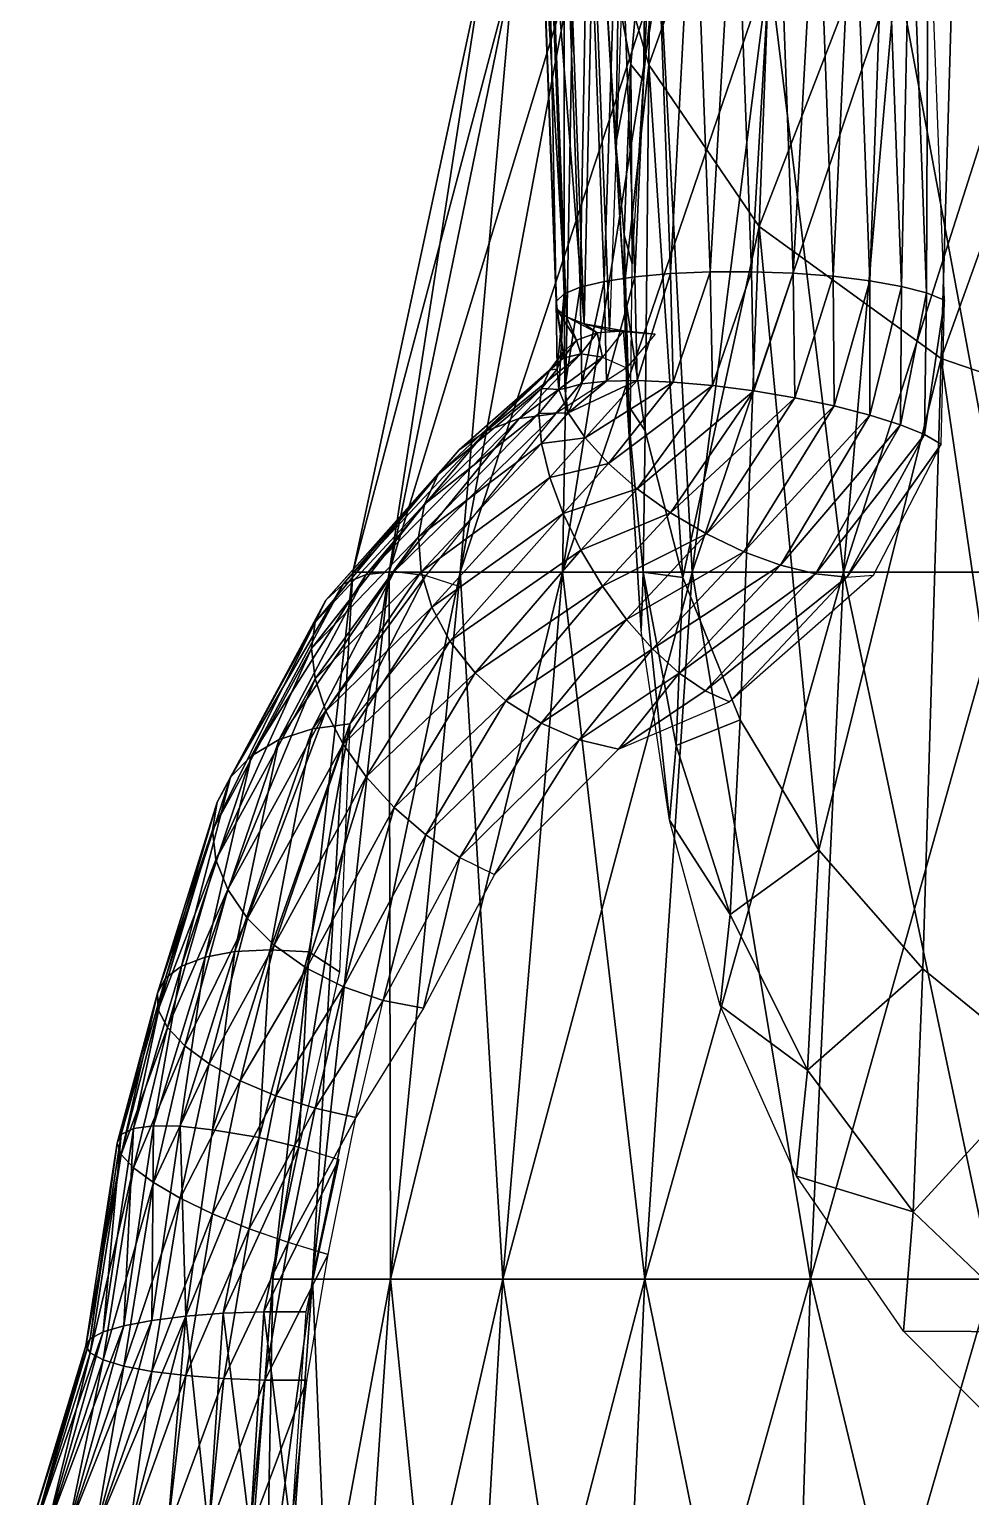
# Model space of a CAD drawing. Extents: x -6.5 to 6.5, y -27.2 to 23.5.
# Drawn here: x -5.71 to -1.05, y 7.42 to 14.69 of the extents above; entities that cross this region are included whole.
import ezdxf

# ---------------------------------------------------------------- set-up
doc = ezdxf.new("R2010")
doc.units = 0
doc.header["$MEASUREMENT"] = 0
doc.layers.add('DEFAULT', color=7, linetype='CONTINUOUS')

msp = doc.modelspace()

# ---------------------------------------------------------------- linework, layer by layer
at = {"layer": 'DEFAULT'}
for points in [[(0, 18.25), (-1.876564, -19.5, 0.609732), (-1.962327, -19.5, 0.206249)], [(0, 18.25), (-1.962327, -19.5, 0.206249), (-1.962327, -19.5, -0.206249)], [(0, 18.25), (-1.962327, -19.5, -0.206249), (-1.876564, -19.5, -0.609732)], [(0, 18.25), (-1.708786, -19.5, 0.986568), (-1.876564, -19.5, 0.609732)], [(0, 18.25), (-1.876564, -19.5, -0.609734), (-1.708786, -19.5, -0.986568)], [(0, 18.25), (-1.708786, -19.5, -0.986568), (-1.466326, -19.5, -1.320286)], [(0, 18.25), (-1.466326, -19.5, 1.320286), (-1.708786, -19.5, 0.986568)], [(0, 18.25), (-1.466326, -19.5, -1.320286), (-1.15978, -19.5, -1.5963)], [(0, 18.25), (-1.159781, -19.5, 1.5963), (-1.466326, -19.5, 1.320286)], [(0, 18.25), (-1.15978, -19.5, -1.5963), (-0.802547, -19.5, -1.802549)], [(0, 18.25), (-0.802547, -19.5, 1.802549), (-1.15978, -19.5, 1.5963)], [(-2.884829, 15.345111, -4.52179), (-2.624186, 16.455488, -5.647127), (-2.643545, 14.51281, -5.519299)], [(-1.997679, 16.32379, -6.441349), (-2.643545, 14.51281, -5.519299), (-2.624186, 16.455488, -5.647127)], [(-1.195557, 13.059226, -7.020306), (0, 16.388584, -7.291679), (0, 12.647492, -7.448978)], [(0, 16.388584, -7.291679), (-1.195557, 13.059226, -7.020306), (-1.101206, 16.287836, -6.980431)], [(-2.643545, 14.51281, -5.519299), (-1.997679, 16.32379, -6.441349), (-2.096306, 13.712232, -6.377995)], [(-1.101206, 16.287836, -6.980431), (-2.096306, 13.712232, -6.377995), (-1.997679, 16.32379, -6.441349)], [(-2.096306, 13.712232, -6.377995), (-1.101206, 16.287836, -6.980431), (-1.195557, 13.059226, -7.020306)], [(-2.61565, 15.642625, 3.38594), (-2.792866, 15.621831, 3.280963), (-2.713056, 13.463533, 3.854496)], [(-2.535841, 13.479586, 3.960302), (-2.61565, 15.642625, 3.38594), (-2.713056, 13.463533, 3.854496)], [(-2.420074, 15.654141, 3.45284), (-2.61565, 15.642625, 3.38594), (-2.535841, 13.479586, 3.960302)], [(-2.340265, 13.488082, 4.027651), (-2.420074, 15.654141, 3.45284), (-2.535841, 13.479586, 3.960302)], [(-2.214685, 15.655877, 3.478737), (-2.420074, 15.654141, 3.45284), (-2.340265, 13.488082, 4.027651)], [(-2.134876, 13.488652, 4.0536), (-2.214685, 15.655877, 3.478737), (-2.340265, 13.488082, 4.027651)], [(-2.008461, 15.647757, 3.4625), (-2.214685, 15.655877, 3.478737), (-2.134876, 13.488652, 4.0536)], [(-1.928652, 13.48127, 4.037015), (-2.008461, 15.647757, 3.4625), (-2.134876, 13.488652, 4.0536)], [(-1.810413, 15.630135, 3.404839), (-2.008461, 15.647757, 3.4625), (-1.928652, 13.48127, 4.037015)], [(-1.730604, 13.466258, 3.97862), (-1.810413, 15.630135, 3.404839), (-1.928652, 13.48127, 4.037015)], [(-1.629199, 15.603781, 3.308275), (-1.810413, 15.630135, 3.404839), (-1.730604, 13.466258, 3.97862)], [(-3.062378, 15.556413, 2.97659), (-3.142895, 15.514647, 2.790497), (-3.063085, 13.378511, 3.359706)], [(-2.982568, 13.411867, 3.547489), (-3.062378, 15.556413, 2.97659), (-3.063085, 13.378511, 3.359706)], [(-2.943976, 15.592669, 3.142496), (-3.062378, 15.556413, 2.97659), (-2.982568, 13.411867, 3.547489)], [(-2.864167, 13.440626, 3.714857), (-2.943976, 15.592669, 3.142496), (-2.982568, 13.411867, 3.547489)], [(-2.792866, 15.621831, 3.280963), (-2.943976, 15.592669, 3.142496), (-2.864167, 13.440626, 3.714857)], [(-2.713056, 13.463533, 3.854496), (-2.792866, 15.621831, 3.280963), (-2.864167, 13.440626, 3.714857)], [(-1.549389, 13.444273, 3.880968), (-1.629199, 15.603781, 3.308275), (-1.730604, 13.466258, 3.97862)], [(-1.472736, 15.569848, 3.177026), (-1.629199, 15.603781, 3.308275), (-1.549389, 13.444273, 3.880968)], [(-1.392927, 13.416276, 3.748326), (-1.472736, 15.569848, 3.177026), (-1.549389, 13.444273, 3.880968)], [(-1.347865, 15.529818, 3.01683), (-1.472736, 15.569848, 3.177026), (-1.392927, 13.416276, 3.748326)], [(-3.142895, 15.514647, 2.790497), (-3.182008, 15.469197, 2.592349), (-3.102199, 13.342017, 3.159715)], [(-3.063085, 13.378511, 3.359706), (-3.142895, 15.514647, 2.790497), (-3.102199, 13.342017, 3.159715)], [(-1.268056, 13.38349, 3.586492), (-1.347865, 15.529818, 3.01683), (-1.392927, 13.416276, 3.748326)], [(-1.260042, 15.485441, 2.834687), (-1.347865, 15.529818, 3.01683), (-1.268056, 13.38349, 3.586492)], [(-1.180232, 13.347347, 3.402539), (-1.260042, 15.485441, 2.834687), (-1.268056, 13.38349, 3.586492)], [(-3.182008, 15.469197, 2.592349), (-3.17801, 15.42205, 2.390807), (-3.0982, 13.30398, 2.956257)], [(-3.102199, 13.342017, 3.159715), (-3.182008, 15.469197, 2.592349), (-3.0982, 13.30398, 2.956257)], [(-3.17801, 15.42205, 2.390807), (-3.131073, 15.375265, 2.194679), (-3.051263, 13.266062, 2.758223)], [(-3.0982, 13.30398, 2.956257), (-3.17801, 15.42205, 2.390807), (-3.051263, 13.266062, 2.758223)], [(-3.131073, 15.375265, 2.194679), (-3.043249, 15.330888, 2.012536), (-2.96344, 13.229919, 2.57427)], [(-3.051263, 13.266062, 2.758223), (-3.131073, 15.375265, 2.194679), (-2.96344, 13.229919, 2.57427)], [(-2.884829, 15.345111, -4.52179), (-2.766205, 13.407264, -4.434675), (-2.806862, 14.12254, -3.990341)], [(-2.643545, 14.51281, -5.519299), (-2.766205, 13.407264, -4.434675), (-2.884829, 15.345111, -4.52179)], [(-2.794498, 14.849828, -3.520584), (-2.884829, 15.345111, -4.52179), (-2.806862, 14.12254, -3.990341)], [(-2.655863, 15.365077, -2.624741), (-2.794498, 14.849828, -3.520584), (-2.732042, 14.514632, -2.997528)], [(-2.669584, 14.436266, -2.289034), (-2.655863, 15.365077, -2.624741), (-2.732042, 14.514632, -2.997528)], [(-2.579271, 15.342183, -2.066586), (-2.655863, 15.365077, -2.624741), (-2.669584, 14.436266, -2.289034)], [(-2.918378, 15.290858, 1.85234), (-2.96344, 13.229919, 2.57427), (-3.043249, 15.330888, 2.012536)], [(-2.96344, 13.229919, 2.57427), (-2.918378, 15.290858, 1.85234), (-2.838568, 13.197133, 2.412436)], [(-2.918378, 15.290858, 1.85234), (-2.761916, 15.256925, 1.721092), (-2.838568, 13.197133, 2.412436)], [(-3.465468, 15, 0.364235), (-4.108604, 12, 0.431831), (-3.929038, 12, 1.276623)], [(-3.465468, 15, -0.364235), (-4.108604, 12, -0.431831), (-4.108603, 12, 0.431831)], [(-4.108603, 12, 0.431831), (-3.465469, 15, 0.364235), (-3.465468, 15, -0.364235)], [(-3.314011, 15, -1.076788), (-3.929039, 12, -1.276623), (-4.108603, 12, -0.431831)], [(-4.108603, 12, -0.431831), (-3.465469, 15, -0.364235), (-3.314011, 15, -1.076788)], [(-3.314011, 15, 1.076788), (-3.929039, 12, 1.276623), (-3.577754, 12, 2.065619)], [(-3.929038, 12, 1.276623), (-3.314011, 15, 1.076788), (-3.465468, 15, 0.364235)], [(-3.017715, 15, -1.742279), (-3.577755, 12, -2.065619), (-3.929038, 12, -1.276621)], [(-3.929038, 12, -1.276621), (-3.314011, 15, -1.076788), (-3.017715, 15, -1.742279)], [(-3.017715, 15, 1.742279), (-3.577755, 12, 2.065619), (-3.070106, 12, 2.764336)], [(-3.577754, 12, 2.065619), (-3.017716, 15, 1.742279), (-3.314011, 15, 1.076788)], [(-2.58953, 15, -2.331623), (-3.070107, 12, -2.764336), (-3.577754, 12, -2.065617)], [(-3.577754, 12, -2.065617), (-3.017715, 15, -1.742279), (-2.58953, 15, -2.331623)], [(-2.58953, 15, 2.331623), (-3.070107, 12, 2.764336), (-2.428279, 12, 3.342239)], [(-3.070106, 12, 2.764336), (-2.589531, 15, 2.331623), (-3.017715, 15, 1.742279)], [(-2.048171, 15, -2.819065), (-2.428279, 12, -3.342239), (-3.070106, 12, -2.764336)], [(-3.070106, 12, -2.764336), (-2.589531, 15, -2.331625), (-2.048171, 15, -2.819065)], [(-2.428279, 12, 3.342239), (-2.048172, 15, 2.819067), (-2.58953, 15, 2.331623)], [(-2.048171, 15, 2.819065), (-2.42828, 12, 3.342239), (-1.680324, 12, 3.774071)], [(-1.417297, 15, -3.183302), (-1.680325, 12, -3.774073), (-2.428279, 12, -3.342239)], [(-2.428279, 12, -3.342239), (-2.048171, 15, -2.819067), (-1.417297, 15, -3.183302)], [(-1.680324, 12, 3.774071), (-1.417298, 15, 3.183302), (-2.048171, 15, 2.819065)], [(-1.417297, 15, 3.183302), (-1.680325, 12, 3.774071), (-0.858932, 12, 4.040958)], [(-0.72448, 15, -3.408411), (-0.858932, 12, -4.040958), (-1.680325, 12, -3.774071)], [(-1.680325, 12, -3.774071), (-1.417297, 15, -3.183302), (-0.72448, 15, -3.408411)], [(-0.858932, 12, 4.040958), (-0.724481, 15, 3.408411), (-1.417297, 15, 3.183302)], [(-2.806862, 14.12254, -3.990341), (-2.732042, 14.514632, -2.997528), (-2.794498, 14.849828, -3.520584)], [(-2.732042, 14.514632, -2.997528), (-2.806862, 14.12254, -3.990341), (-2.766138, 13.671116, -3.360449)], [(-2.766205, 13.407264, -4.434675), (-2.643545, 14.51281, -5.519299), (-2.662222, 12.699927, -4.854164)], [(-2.725412, 13.527035, -2.508642), (-2.732042, 14.514632, -2.997528), (-2.766138, 13.671116, -3.360449)], [(-2.669584, 14.436266, -2.289034), (-2.732042, 14.514632, -2.997528), (-2.725412, 13.527035, -2.508642)], [(-2.643545, 14.51281, -5.519299), (-2.475458, 11.974427, -5.261812), (-2.662222, 12.699927, -4.854164)], [(-2.096306, 13.712232, -6.377995), (-2.475458, 11.974427, -5.261812), (-2.643545, 14.51281, -5.519299)], [(-2.766205, 13.407264, -4.434675), (-2.766138, 13.671116, -3.360449), (-2.806862, 14.12254, -3.990341)], [(-2.766138, 13.671116, -3.360449), (-2.766205, 13.407264, -4.434675), (-2.750563, 12.834341, -3.707827)], [(-2.725412, 13.527035, -2.508642), (-2.766138, 13.671116, -3.360449), (-2.734922, 12.619081, -2.722733)], [(-2.734922, 12.619081, -2.722733), (-2.766138, 13.671116, -3.360449), (-2.750563, 12.834341, -3.707827)], [(-2.475458, 11.974427, -5.261812), (-2.096306, 13.712232, -6.377995), (-2.191452, 11.269749, -5.636387)], [(-2.096306, 13.712232, -6.377995), (-1.80183, 10.623452, -5.96224), (-2.191452, 11.269749, -5.636387)], [(-1.195557, 13.059226, -7.020306), (-1.80183, 10.623452, -5.96224), (-2.096306, 13.712232, -6.377995)], [(-2.713056, 13.463533, 3.854496), (-2.864167, 13.440626, 3.714857), (-2.853361, 12.946177, 3.757894)], [(-2.700554, 12.949228, 3.897532), (-2.713056, 13.463533, 3.854496), (-2.853361, 12.946177, 3.757894)], [(-2.535841, 13.479586, 3.960302), (-2.713056, 13.463533, 3.854496), (-2.700554, 12.949228, 3.897532)], [(-2.522756, 12.942088, 4.003338), (-2.535841, 13.479586, 3.960302), (-2.700554, 12.949228, 3.897532)], [(-2.340265, 13.488082, 4.027651), (-2.535841, 13.479586, 3.960302), (-2.522756, 12.942088, 4.003338)], [(-2.327737, 12.925067, 4.070688), (-2.340265, 13.488082, 4.027651), (-2.522756, 12.942088, 4.003338)], [(-2.134876, 13.488652, 4.0536), (-2.340265, 13.488082, 4.027651), (-2.327737, 12.925067, 4.070688)], [(-2.12402, 12.89891, 4.096637), (-2.134876, 13.488652, 4.0536), (-2.327737, 12.925067, 4.070688)], [(-1.928652, 13.48127, 4.037015), (-2.134876, 13.488652, 4.0536), (-2.12402, 12.89891, 4.096637)], [(-1.920509, 12.864759, 4.080051), (-1.928652, 13.48127, 4.037015), (-2.12402, 12.89891, 4.096637)], [(-1.730604, 13.466258, 3.97862), (-1.928652, 13.48127, 4.037015), (-1.920509, 12.864759, 4.080051)], [(-1.726098, 12.824108, 4.021657), (-1.730604, 13.466258, 3.97862), (-1.920509, 12.864759, 4.080051)], [(-1.726098, 12.824108, 4.021657), (-1.549389, 13.444273, 3.880968), (-1.730604, 13.466258, 3.97862)], [(-1.726098, 12.824108, 4.021657), (-1.549284, 12.778733, 3.924005), (-1.549389, 13.444273, 3.880968)], [(-1.549389, 13.444273, 3.880968), (-1.549284, 12.778733, 3.924005), (-1.392927, 13.416276, 3.748326)], [(-3.09754, 13.00672, 3.206857), (-3.063085, 13.378511, 3.359706), (-3.102199, 13.342017, 3.159715)], [(-3.063085, 13.378511, 3.359706), (-3.09754, 13.00672, 3.206857), (-3.088813, 12.905475, 3.387222)], [(-3.05867, 12.910469, 3.402742), (-3.063085, 13.378511, 3.359706), (-3.088813, 12.905475, 3.387222)], [(-2.982568, 13.411867, 3.547489), (-3.063085, 13.378511, 3.359706), (-3.05867, 12.910469, 3.402742)], [(-2.974497, 12.933066, 3.590526), (-2.982568, 13.411867, 3.547489), (-3.05867, 12.910469, 3.402742)], [(-2.864167, 13.440626, 3.714857), (-2.982568, 13.411867, 3.547489), (-2.974497, 12.933066, 3.590526)], [(-2.853361, 12.946177, 3.757894), (-2.864167, 13.440626, 3.714857), (-2.974497, 12.933066, 3.590526)], [(-2.662222, 12.699927, -4.854164), (-2.750563, 12.834341, -3.707827), (-2.766205, 13.407264, -4.434675)], [(-1.549284, 12.778733, 3.924005), (-1.397794, 12.730617, 3.791363), (-1.392927, 13.416276, 3.748326)], [(-1.392927, 13.416276, 3.748326), (-1.397794, 12.730617, 3.791363), (-1.268056, 13.38349, 3.586492)], [(-1.397794, 12.730617, 3.791363), (-1.27825, 12.681863, 3.629529), (-1.268056, 13.38349, 3.586492)], [(-1.268056, 13.38349, 3.586492), (-1.27825, 12.681863, 3.629529), (-1.180232, 13.347347, 3.402539)], [(-3.067712, 13.089584, 3.019502), (-3.102199, 13.342017, 3.159715), (-3.0982, 13.30398, 2.956257)], [(-3.102199, 13.342017, 3.159715), (-3.067712, 13.089584, 3.019502), (-3.09754, 13.00672, 3.206857)], [(-3.000633, 13.15045, 2.833346), (-3.0982, 13.30398, 2.956257), (-3.051263, 13.266062, 2.758223)], [(-3.0982, 13.30398, 2.956257), (-3.000633, 13.15045, 2.833346), (-3.067712, 13.089584, 3.019502)], [(-1.27825, 12.681863, 3.629529), (-1.195875, 12.634602, 3.445575), (-1.180232, 13.347347, 3.402539)], [(-3.051263, 13.266062, 2.758223), (-2.96344, 13.229919, 2.57427), (-2.899235, 13.186653, 2.656525)], [(-3.000633, 13.15045, 2.833346), (-3.051263, 13.266062, 2.758223), (-2.899235, 13.186653, 2.656525)], [(-2.96344, 13.229919, 2.57427), (-2.838568, 13.197133, 2.412436), (-2.767949, 13.196614, 2.496766)], [(-2.899235, 13.186653, 2.656525), (-2.96344, 13.229919, 2.57427), (-2.767949, 13.196614, 2.496766)], [(-3.000633, 13.15045, 2.833346), (-2.899235, 13.186653, 2.656525), (-2.979721, 13.082834, 2.65687)], [(-2.979721, 13.082834, 2.65687), (-2.899235, 13.186653, 2.656525), (-2.873335, 13.066273, 2.480048)], [(-2.899235, 13.186653, 2.656525), (-2.767949, 13.196614, 2.496766), (-2.873335, 13.066273, 2.480048)], [(-2.873335, 13.066273, 2.480048), (-2.753203, 13.012388, 2.320289), (-2.767949, 13.196614, 2.496766)], [(-2.767949, 13.196614, 2.496766), (-2.838568, 13.197133, 2.412436), (-2.612514, 13.179896, 2.361052)], [(-2.767949, 13.196614, 2.496766), (-2.612514, 13.179896, 2.361052), (-2.753203, 13.012388, 2.320289)], [(-3.067712, 13.061348, 2.843026), (-2.979721, 13.082834, 2.65687), (-3.446586, 12.700051, 2.165901)], [(-3.446586, 12.700051, 2.165901), (-2.979721, 13.082834, 2.65687), (-3.284605, 12.760941, 2.052267)], [(-2.979721, 13.082834, 2.65687), (-2.873335, 13.066273, 2.480048), (-3.284605, 12.760941, 2.052267)], [(-3.09754, 13.00672, 3.206857), (-3.067712, 13.089584, 3.019502), (-3.133462, 13.002754, 3.03038)], [(-3.133462, 13.002754, 3.03038), (-3.067712, 13.089584, 3.019502), (-3.067712, 13.061348, 2.843026)], [(-3.067712, 13.089584, 3.019502), (-3.000633, 13.15045, 2.833346), (-3.067712, 13.061348, 2.843026)], [(-3.067712, 13.061348, 2.843026), (-3.000633, 13.15045, 2.833346), (-2.979721, 13.082834, 2.65687)], [(-3.133462, 13.002754, 3.03038), (-3.067712, 13.061348, 2.843026), (-3.582628, 12.606363, 2.290694)], [(-3.582628, 12.606363, 2.290694), (-3.067712, 13.061348, 2.843026), (-3.446586, 12.700051, 2.165901)], [(-3.284605, 12.760941, 2.052267), (-2.873335, 13.066273, 2.480048), (-3.103765, 12.786368, 1.954756)], [(-2.873335, 13.066273, 2.480048), (-2.753203, 13.012388, 2.320289), (-3.103765, 12.786368, 1.954756)], [(-1.80183, 10.623452, -5.96224), (-1.195557, 13.059226, -7.020306), (-1.286575, 10.036737, -6.243193)], [(-1.195557, 13.059226, -7.020306), (-0.682583, 9.544372, -6.470749), (-1.286575, 10.036737, -6.243193)], [(0, 12.647492, -7.448978), (-0.682583, 9.544372, -6.470749), (-1.195557, 13.059226, -7.020306)], [(-3.174098, 12.909614, 3.210745), (-3.133462, 13.002754, 3.03038), (-3.686787, 12.48397, 2.421189)], [(-3.686787, 12.48397, 2.421189), (-3.133462, 13.002754, 3.03038), (-3.582628, 12.606363, 2.290694)], [(-3.088813, 12.905475, 3.387222), (-3.09754, 13.00672, 3.206857), (-3.174098, 12.909614, 3.210745)], [(-3.174098, 12.909614, 3.210745), (-3.09754, 13.00672, 3.206857), (-3.133462, 13.002754, 3.03038)], [(-2.700554, 12.949228, 3.897532), (-2.853361, 12.946177, 3.757894), (-3.041913, 12.790277, 3.552714)], [(-2.958889, 12.666159, 3.696101), (-2.700554, 12.949228, 3.897532), (-3.041913, 12.790277, 3.552714)], [(-2.853361, 12.946177, 3.757894), (-2.974497, 12.933066, 3.590526), (-3.041913, 12.790277, 3.552714)], [(-2.522756, 12.942088, 4.003338), (-2.700554, 12.949228, 3.897532), (-2.958889, 12.666159, 3.696101)], [(-2.843371, 12.538546, 3.811117), (-2.522756, 12.942088, 4.003338), (-2.958889, 12.666159, 3.696101)], [(-2.327737, 12.925067, 4.070688), (-2.522756, 12.942088, 4.003338), (-2.843371, 12.538546, 3.811117)], [(-3.187844, 12.785995, 3.376238), (-3.174098, 12.909614, 3.210745), (-3.754508, 12.338221, 2.551684)], [(-3.754508, 12.338221, 2.551684), (-3.174098, 12.909614, 3.210745), (-3.686787, 12.48397, 2.421189)], [(-3.187844, 12.785995, 3.376238), (-3.088813, 12.905475, 3.387222), (-3.174098, 12.909614, 3.210745)], [(-3.041913, 12.790277, 3.552714), (-3.088813, 12.905475, 3.387222), (-3.187844, 12.785995, 3.376238)], [(-3.05867, 12.910469, 3.402742), (-3.088813, 12.905475, 3.387222), (-3.041913, 12.790277, 3.552714)], [(-2.974497, 12.933066, 3.590526), (-3.05867, 12.910469, 3.402742), (-3.041913, 12.790277, 3.552714)], [(-2.700406, 12.413015, 3.892733), (-2.327737, 12.925067, 4.070688), (-2.843371, 12.538546, 3.811117)], [(-2.12402, 12.89891, 4.096637), (-2.327737, 12.925067, 4.070688), (-2.700406, 12.413015, 3.892733)], [(-2.536243, 12.295053, 3.937384), (-2.12402, 12.89891, 4.096637), (-2.700406, 12.413015, 3.892733)], [(-1.920509, 12.864759, 4.080051), (-2.12402, 12.89891, 4.096637), (-2.536243, 12.295053, 3.937384)], [(-2.536243, 12.295053, 3.937384), (-2.358057, 12.189816, 3.943118), (-1.920509, 12.864759, 4.080051)], [(-1.726098, 12.824108, 4.021657), (-1.920509, 12.864759, 4.080051), (-2.358057, 12.189816, 3.943118)], [(-3.174098, 12.637303, 3.519625), (-3.041913, 12.790277, 3.552714), (-3.187844, 12.785995, 3.376238)], [(-2.958889, 12.666159, 3.696101), (-3.041913, 12.790277, 3.552714), (-3.174098, 12.637303, 3.519625)], [(-2.734922, 12.619081, -2.722733), (-2.750563, 12.834341, -3.707827), (-2.681732, 11.710946, -2.92943)], [(-2.681732, 11.710946, -2.92943), (-2.750563, 12.834341, -3.707827), (-2.671976, 12.001446, -4.039085)], [(-2.750563, 12.834341, -3.707827), (-2.662222, 12.699927, -4.854164), (-2.671976, 12.001446, -4.039085)], [(-2.358057, 12.189816, 3.943118), (-2.173636, 12.101901, 3.909683), (-1.726098, 12.824108, 4.021657)], [(-2.173636, 12.101901, 3.909683), (-1.549284, 12.778733, 3.924005), (-1.726098, 12.824108, 4.021657)], [(-3.446586, 12.700051, 2.165901), (-3.284605, 12.760941, 2.052267), (-4.04226, 11.989263, 1.262901)], [(-4.04226, 11.989263, 1.262901), (-3.284605, 12.760941, 2.052267), (-3.90339, 12.00359, 1.110034)], [(-3.284605, 12.760941, 2.052267), (-3.103765, 12.786368, 1.954756), (-3.90339, 12.00359, 1.110034)], [(-3.90339, 12.00359, 1.110034), (-3.103765, 12.786368, 1.954756), (-3.746579, 11.983531, 0.976371)], [(-3.174098, 12.637303, 3.519625), (-3.187844, 12.785995, 3.376238), (-3.782834, 12.175486, 2.676476)], [(-3.782834, 12.175486, 2.676476), (-3.187844, 12.785995, 3.376238), (-3.754508, 12.338221, 2.551684)], [(-1.549284, 12.778733, 3.924005), (-2.173636, 12.101901, 3.909683), (-1.991038, 12.035153, 3.838543)], [(-1.549284, 12.778733, 3.924005), (-1.991038, 12.035153, 3.838543), (-1.397794, 12.730617, 3.791363)], [(-1.991038, 12.035153, 3.838543), (-1.818246, 11.992488, 3.732805), (-1.397794, 12.730617, 3.791363)], [(-1.397794, 12.730617, 3.791363), (-1.818246, 11.992488, 3.732805), (-1.27825, 12.681863, 3.629529)], [(-3.582628, 12.606363, 2.290694), (-3.446586, 12.700051, 2.165901), (-4.157117, 11.941175, 1.428289)], [(-4.157117, 11.941175, 1.428289), (-3.446586, 12.700051, 2.165901), (-4.04226, 11.989263, 1.262901)], [(-3.133462, 12.470037, 3.63464), (-2.958889, 12.666159, 3.696101), (-3.174098, 12.637303, 3.519625)], [(-2.843371, 12.538546, 3.811117), (-2.958889, 12.666159, 3.696101), (-3.133462, 12.470037, 3.63464)], [(-2.475458, 11.974427, -5.261812), (-2.671976, 12.001446, -4.039085), (-2.662222, 12.699927, -4.854164)], [(-1.818246, 11.992488, 3.732805), (-1.66281, 11.97577, 3.597091), (-1.27825, 12.681863, 3.629529)], [(-1.27825, 12.681863, 3.629529), (-1.66281, 11.97577, 3.597091), (-1.195875, 12.634602, 3.445575)], [(-3.686787, 12.48397, 2.421189), (-3.582628, 12.606363, 2.290694), (-4.242943, 11.86143, 1.598972)], [(-4.242943, 11.86143, 1.598972), (-3.582628, 12.606363, 2.290694), (-4.157117, 11.941175, 1.428289)], [(-3.770526, 12.002877, 2.790111), (-3.174098, 12.637303, 3.519625), (-3.782834, 12.175486, 2.676476)], [(-3.133462, 12.470037, 3.63464), (-3.174098, 12.637303, 3.519625), (-3.770526, 12.002877, 2.790111)], [(-1.66281, 11.97577, 3.597091), (-1.531524, 11.985731, 3.437332), (-1.195875, 12.634602, 3.445575)], [(-3.067712, 12.291504, 3.716257), (-2.843371, 12.538546, 3.811117), (-3.133462, 12.470037, 3.63464)], [(-2.700406, 12.413015, 3.892733), (-2.843371, 12.538546, 3.811117), (-3.067712, 12.291504, 3.716257)], [(-3.754508, 12.338221, 2.551684), (-3.686787, 12.48397, 2.421189), (-4.295986, 11.753511, 1.76749)], [(-4.295986, 11.753511, 1.76749), (-3.686787, 12.48397, 2.421189), (-4.242943, 11.86143, 1.598972)], [(-3.718121, 11.827938, 2.887622), (-3.133462, 12.470037, 3.63464), (-3.770526, 12.002877, 2.790111)], [(-3.067712, 12.291504, 3.716257), (-3.133462, 12.470037, 3.63464), (-3.718121, 11.827938, 2.887622)], [(-2.979721, 12.109509, 3.760907), (-2.700406, 12.413015, 3.892733), (-3.067712, 12.291504, 3.716257)], [(-2.536243, 12.295053, 3.937384), (-2.700406, 12.413015, 3.892733), (-2.979721, 12.109509, 3.760907)], [(-3.782834, 12.175486, 2.676476), (-3.754508, 12.338221, 2.551684), (-4.313929, 11.622137, 1.926477)], [(-4.313929, 11.622137, 1.926477), (-3.754508, 12.338221, 2.551684), (-4.295986, 11.753511, 1.76749)], [(-3.627911, 11.658316, 2.964748), (-3.067712, 12.291504, 3.716257), (-3.718121, 11.827938, 2.887622)], [(-2.979721, 12.109509, 3.760907), (-3.067712, 12.291504, 3.716257), (-3.627911, 11.658316, 2.964748)], [(-2.873335, 11.932007, 3.766641), (-2.536243, 12.295053, 3.937384), (-2.979721, 12.109509, 3.760907)], [(-2.873335, 11.932007, 3.766641), (-2.358057, 12.189816, 3.943118), (-2.536243, 12.295053, 3.937384)], [(-4.295986, 11.473047, 2.068985), (-3.782834, 12.175486, 2.676476), (-4.313929, 11.622137, 1.926477)], [(-3.770526, 12.002877, 2.790111), (-3.782834, 12.175486, 2.676476), (-4.295986, 11.473047, 2.068985)], [(-2.753203, 11.766754, 3.733207), (-2.358057, 12.189816, 3.943118), (-2.873335, 11.932007, 3.766641)], [(-2.358057, 12.189816, 3.943118), (-2.753203, 11.766754, 3.733207), (-2.173636, 12.101901, 3.909683)], [(-3.627911, 11.658316, 2.964748), (-3.503837, 11.501423, 3.018117), (-2.979721, 12.109509, 3.760907)], [(-3.503837, 11.501423, 3.018117), (-2.873335, 11.932007, 3.766641), (-2.979721, 12.109509, 3.760907)], [(-2.753203, 11.766754, 3.733207), (-2.624576, 11.620973, 3.662066), (-2.173636, 12.101901, 3.909683)], [(-2.173636, 12.101901, 3.909683), (-2.624576, 11.620973, 3.662066), (-1.991038, 12.035153, 3.838543)], [(-4.504732, 8.5, 0.473467), (-4.108603, 12, 0.431831), (-4.504733, 8.5, -0.473467)], [(-4.307853, 8.5, 1.399706), (-3.929038, 12, 1.276623), (-4.504733, 8.5, 0.473467)], [(-3.929038, 12, 1.276623), (-4.108604, 12, 0.431831), (-4.504733, 8.5, 0.473467)], [(-4.108603, 12, 0.431831), (-4.108604, 12, -0.431831), (-4.504733, 8.5, -0.473467)], [(-4.504732, 8.5, -0.473467), (-4.108603, 12, -0.431831), (-4.307855, 8.5, -1.399708)], [(-4.04226, 11.989263, 1.262901), (-3.90339, 12.00359, 1.110034), (-4.473818, 11.172163, 0.545571)], [(-4.473818, 11.172163, 0.545571), (-3.90339, 12.00359, 1.110034), (-4.309182, 11.225624, 0.432015)], [(-3.90339, 12.00359, 1.110034), (-3.746579, 11.983531, 0.976371), (-4.309182, 11.225624, 0.432015)], [(-3.922701, 8.5, 2.264772), (-3.577754, 12, 2.065619), (-4.307855, 8.5, 1.399706)], [(-3.577754, 12, 2.065619), (-3.929039, 12, 1.276623), (-4.307855, 8.5, 1.399706)], [(-4.108603, 12, -0.431831), (-3.929039, 12, -1.276623), (-4.307855, 8.5, -1.399708)], [(-4.307854, 8.5, -1.399706), (-3.929038, 12, -1.276621), (-3.922702, 8.5, -2.264772)], [(-4.242943, 11.312759, 2.188785), (-3.770526, 12.002877, 2.790111), (-4.295986, 11.473047, 2.068985)], [(-3.718121, 11.827938, 2.887622), (-3.770526, 12.002877, 2.790111), (-4.242943, 11.312759, 2.188785)], [(-3.929038, 12, -1.276621), (-3.577755, 12, -2.065619), (-3.922702, 8.5, -2.264772)], [(-3.366108, 8.5, 3.030857), (-3.070106, 12, 2.764336), (-3.922702, 8.5, 2.264772)], [(-3.070106, 12, 2.764336), (-3.577755, 12, 2.065619), (-3.922702, 8.5, 2.264772)], [(-3.922701, 8.5, -2.264772), (-3.577754, 12, -2.065617), (-3.366109, 8.5, -3.030859)], [(-3.577754, 12, -2.065617), (-3.070107, 12, -2.764336), (-3.366109, 8.5, -3.030859)], [(-2.6624, 8.5, 3.664478), (-2.428279, 12, 3.342239), (-3.366109, 8.5, 3.030857)], [(-2.428279, 12, 3.342239), (-3.070107, 12, 2.764336), (-3.366109, 8.5, 3.030857)], [(-3.366108, 8.5, -3.030857), (-3.070106, 12, -2.764336), (-2.6624, 8.5, -3.66448)], [(-3.070106, 12, -2.764336), (-2.428279, 12, -3.342239), (-2.6624, 8.5, -3.66448)], [(-2.681732, 11.710946, -2.92943), (-2.671976, 12.001446, -4.039085), (-2.541731, 10.771904, -3.132774)], [(-2.541731, 10.771904, -3.132774), (-2.671976, 12.001446, -4.039085), (-2.508595, 11.14307, -4.36343)], [(-2.671976, 12.001446, -4.039085), (-2.475458, 11.974427, -5.261812), (-2.508595, 11.14307, -4.36343)], [(-2.6624, 8.5, -3.664478), (-2.428279, 12, -3.342239), (-1.842332, 8.5, -4.137947)], [(-1.842332, 8.5, 4.137945), (-1.680324, 12, 3.774071), (-2.6624, 8.5, 3.66448)], [(-1.680324, 12, 3.774071), (-2.42828, 12, 3.342239), (-2.6624, 8.5, 3.66448)], [(-2.624576, 11.620973, 3.662066), (-2.493076, 11.501034, 3.556328), (-1.991038, 12.035153, 3.838543)], [(-1.991038, 12.035153, 3.838543), (-2.493076, 11.501034, 3.556328), (-1.818246, 11.992488, 3.732805)], [(-2.493076, 11.501034, 3.556328), (-2.364449, 11.412181, 3.420614), (-1.818246, 11.992488, 3.732805)], [(-2.428279, 12, -3.342239), (-1.680325, 12, -3.774073), (-1.842332, 8.5, -4.137947)], [(-1.818246, 11.992488, 3.732805), (-2.364449, 11.412181, 3.420614), (-1.66281, 11.97577, 3.597091)], [(-1.842332, 8.5, -4.137945), (-1.680325, 12, -3.774071), (-0.941746, 8.5, -4.430565)], [(-0.941745, 8.5, 4.430563), (-0.858932, 12, 4.040958), (-1.842332, 8.5, 4.137947)], [(-0.858932, 12, 4.040958), (-1.680325, 12, 3.774071), (-1.842332, 8.5, 4.137947)], [(-1.680325, 12, -3.774071), (-0.858932, 12, -4.040958), (-0.941746, 8.5, -4.430565)], [(-4.242943, 11.86143, 1.598972), (-4.157117, 11.941175, 1.428289), (-4.714335, 10.986108, 0.823229)], [(-4.714335, 10.986108, 0.823229), (-4.157117, 11.941175, 1.428289), (-4.610865, 11.091144, 0.677903)], [(-4.157117, 11.941175, 1.428289), (-4.04226, 11.989263, 1.262901), (-4.610865, 11.091144, 0.677903)], [(-4.610865, 11.091144, 0.677903), (-4.04226, 11.989263, 1.262901), (-4.473818, 11.172163, 0.545571)], [(-4.309182, 11.225624, 0.432015), (-3.746579, 11.983531, 0.976371), (-4.124153, 11.249192, 0.342198)], [(-3.746579, 11.983531, 0.976371), (-3.578678, 11.929962, 0.867753), (-4.124153, 11.249192, 0.342198)], [(-2.873335, 11.932007, 3.766641), (-3.503837, 11.501423, 3.018117), (-3.351323, 11.364116, 3.045398)], [(-2.873335, 11.932007, 3.766641), (-3.351323, 11.364116, 3.045398), (-2.753203, 11.766754, 3.733207)], [(-2.191452, 11.269749, -5.636387), (-2.508595, 11.14307, -4.36343), (-2.475458, 11.974427, -5.261812)], [(-2.364449, 11.412181, 3.420614), (-2.244317, 11.358296, 3.260855), (-1.66281, 11.97577, 3.597091)], [(-1.66281, 11.97577, 3.597091), (-1.531524, 11.985731, 3.437332), (-2.244317, 11.358296, 3.260855)], [(-4.295986, 11.753511, 1.76749), (-4.242943, 11.86143, 1.598972), (-4.779704, 10.861646, 0.975197)], [(-4.779704, 10.861646, 0.975197), (-4.242943, 11.86143, 1.598972), (-4.714335, 10.986108, 0.823229)], [(-4.157117, 11.148277, 2.280643), (-3.718121, 11.827938, 2.887622), (-4.242943, 11.312759, 2.188785)], [(-3.627911, 11.658316, 2.964748), (-3.718121, 11.827938, 2.887622), (-4.157117, 11.148277, 2.280643)], [(-4.313929, 11.622137, 1.926477), (-4.295986, 11.753511, 1.76749), (-4.804117, 10.723197, 1.127164)], [(-4.804117, 10.723197, 1.127164), (-4.295986, 11.753511, 1.76749), (-4.779704, 10.861646, 0.975197)], [(-3.351323, 11.364116, 3.045398), (-3.177033, 11.252396, 3.045398), (-2.753203, 11.766754, 3.733207)], [(-2.753203, 11.766754, 3.733207), (-3.177033, 11.252396, 3.045398), (-2.624576, 11.620973, 3.662066)], [(-4.04226, 10.986791, 2.340542), (-3.627911, 11.658316, 2.964748), (-4.157117, 11.148277, 2.280643)], [(-3.503837, 11.501423, 3.018117), (-3.627911, 11.658316, 2.964748), (-4.04226, 10.986791, 2.340542)], [(-4.786505, 10.576813, 1.27249), (-4.313929, 11.622137, 1.926477), (-4.804117, 10.723197, 1.127164)], [(-4.295986, 11.473047, 2.068985), (-4.313929, 11.622137, 1.926477), (-4.786505, 10.576813, 1.27249)], [(-3.177033, 11.252396, 3.045398), (-2.988586, 11.171145, 3.018117), (-2.624576, 11.620973, 3.662066)], [(-2.624576, 11.620973, 3.662066), (-2.988586, 11.171145, 3.018117), (-2.493076, 11.501034, 3.556328)], [(-3.90339, 10.835357, 2.365866), (-3.503837, 11.501423, 3.018117), (-4.04226, 10.986791, 2.340542)], [(-3.351323, 11.364116, 3.045398), (-3.503837, 11.501423, 3.018117), (-3.90339, 10.835357, 2.365866)], [(-2.988586, 11.171145, 3.018117), (-2.794218, 11.123917, 2.964748), (-2.493076, 11.501034, 3.556328)], [(-2.493076, 11.501034, 3.556328), (-2.794218, 11.123917, 2.964748), (-2.364449, 11.412181, 3.420614)], [(-4.727639, 10.42889, 1.404823), (-4.295986, 11.473047, 2.068985), (-4.786505, 10.576813, 1.27249)], [(-4.242943, 11.312759, 2.188785), (-4.295986, 11.473047, 2.068985), (-4.727639, 10.42889, 1.404823)], [(-2.794218, 11.123917, 2.964748), (-2.244317, 11.358296, 3.260855), (-2.364449, 11.412181, 3.420614)], [(-3.746579, 10.700595, 2.355507), (-3.351323, 11.364116, 3.045398), (-3.90339, 10.835357, 2.365866)], [(-3.177033, 11.252396, 3.045398), (-3.351323, 11.364116, 3.045398), (-3.746579, 10.700595, 2.355507)], [(-4.630091, 10.285895, 1.518379), (-4.242943, 11.312759, 2.188785), (-4.727639, 10.42889, 1.404823)], [(-4.157117, 11.148277, 2.280643), (-4.242943, 11.312759, 2.188785), (-4.630091, 10.285895, 1.518379)], [(-2.508595, 11.14307, -4.36343), (-2.191452, 11.269749, -5.636387), (-2.24115, 10.30599, -4.661674)], [(-1.80183, 10.623452, -5.96224), (-2.24115, 10.30599, -4.661674), (-2.191452, 11.269749, -5.636387)], [(-4.473818, 11.172163, 0.545571), (-4.309182, 11.225624, 0.432015), (-4.692319, 10.121304, -0.070125)], [(-4.692319, 10.121304, -0.070125), (-4.309182, 11.225624, 0.432015), (-4.518537, 10.129942, -0.182301)], [(-4.309182, 11.225624, 0.432015), (-4.124153, 11.249192, 0.342198), (-4.518537, 10.129942, -0.182301)], [(-4.518537, 10.129942, -0.182301), (-4.124153, 11.249192, 0.342198), (-4.326898, 10.119597, -0.259924)], [(-4.124153, 11.249192, 0.342198), (-4.175171, 10.021948, -0.308254), (-4.326898, 10.119597, -0.259924)], [(-3.578678, 10.588393, 2.309919), (-3.177033, 11.252396, 3.045398), (-3.746579, 10.700595, 2.355507)], [(-3.177033, 11.252396, 3.045398), (-3.578678, 10.588393, 2.309919), (-2.988586, 11.171145, 3.018117)], [(-4.610865, 11.091144, 0.677903), (-4.473818, 11.172163, 0.545571), (-4.840648, 10.094059, 0.071699)], [(-4.840648, 10.094059, 0.071699), (-4.473818, 11.172163, 0.545571), (-4.692319, 10.121304, -0.070125)], [(-4.498126, 10.154077, 1.608195), (-4.157117, 11.148277, 2.280643), (-4.630091, 10.285895, 1.518379)], [(-4.04226, 10.986791, 2.340542), (-4.157117, 11.148277, 2.280643), (-4.498126, 10.154077, 1.608195)], [(-2.988586, 11.171145, 3.018117), (-3.578678, 10.588393, 2.309919), (-3.407026, 10.503657, 2.231093)], [(-3.407026, 10.503657, 2.231093), (-2.794218, 11.123917, 2.964748), (-2.988586, 11.171145, 3.018117)], [(-2.24115, 10.30599, -4.661674), (-2.541731, 10.771904, -3.132774), (-2.508595, 11.14307, -4.36343)], [(-4.714335, 10.986108, 0.823229), (-4.610865, 11.091144, 0.677903), (-4.957042, 10.049399, 0.236975)], [(-4.957042, 10.049399, 0.236975), (-4.610865, 11.091144, 0.677903), (-4.840648, 10.094059, 0.071699)], [(-4.779704, 10.861646, 0.975197), (-4.714335, 10.986108, 0.823229), (-5.036414, 9.989277, 0.418478)], [(-5.036414, 9.989277, 0.418478), (-4.714335, 10.986108, 0.823229), (-4.957042, 10.049399, 0.236975)], [(-4.498126, 10.154077, 1.608195), (-4.337509, 10.039196, 1.670346), (-4.04226, 10.986791, 2.340542)], [(-3.90339, 10.835357, 2.365866), (-4.04226, 10.986791, 2.340542), (-4.337509, 10.039196, 1.670346)], [(-4.804117, 10.723197, 1.127164), (-4.779704, 10.861646, 0.975197), (-5.075294, 9.916318, 0.608277)], [(-5.075294, 9.916318, 0.608277), (-4.779704, 10.861646, 0.975197), (-5.036414, 9.989277, 0.418478)], [(-4.155261, 9.946274, 1.702116), (-3.90339, 10.835357, 2.365866), (-4.337509, 10.039196, 1.670346)], [(-3.746579, 10.700595, 2.355507), (-3.90339, 10.835357, 2.365866), (-4.155261, 9.946274, 1.702116)], [(-2.541731, 10.771904, -3.132774), (-2.24115, 10.30599, -4.661674), (-2.29085, 9.854633, -3.316992)], [(-5.071984, 9.833713, 0.798075), (-4.804117, 10.723197, 1.127164), (-5.075294, 9.916318, 0.608277)], [(-4.786505, 10.576813, 1.27249), (-4.804117, 10.723197, 1.127164), (-5.071984, 9.833713, 0.798075)], [(-3.959348, 9.879371, 1.702116), (-3.746579, 10.700595, 2.355507), (-4.155261, 9.946274, 1.702116)], [(-3.578678, 10.588393, 2.309919), (-3.746579, 10.700595, 2.355507), (-3.959348, 9.879371, 1.702116)], [(-2.24115, 10.30599, -4.661674), (-1.80183, 10.623452, -5.96224), (-1.857185, 9.535119, -4.918236)], [(-1.286575, 10.036737, -6.243193), (-1.857185, 9.535119, -4.918236), (-1.80183, 10.623452, -5.96224)], [(-5.026628, 9.74507, 0.979579), (-4.786505, 10.576813, 1.27249), (-5.071984, 9.833713, 0.798075)], [(-4.727639, 10.42889, 1.404823), (-4.786505, 10.576813, 1.27249), (-5.026628, 9.74507, 0.979579)], [(-3.758331, 9.841412, 1.670346), (-3.959348, 9.879371, 1.702116), (-3.578678, 10.588393, 2.309919)], [(-3.578678, 10.588393, 2.309919), (-3.407026, 10.503657, 2.231093), (-3.758331, 9.841412, 1.670346)], [(-4.941209, 9.654265, 1.144854), (-4.727639, 10.42889, 1.404823), (-5.026628, 9.74507, 0.979579)], [(-4.630091, 10.285895, 1.518379), (-4.727639, 10.42889, 1.404823), (-4.941209, 9.654265, 1.144854)], [(-4.819459, 9.565267, 1.286679), (-4.630091, 10.285895, 1.518379), (-4.941209, 9.654265, 1.144854)], [(-4.498126, 10.154077, 1.608195), (-4.630091, 10.285895, 1.518379), (-4.819459, 9.565267, 1.286679)], [(-1.857185, 9.535119, -4.918236), (-2.29085, 9.854633, -3.316992), (-2.24115, 10.30599, -4.661674)], [(-4.840648, 10.094059, 0.071699), (-4.692319, 10.121304, -0.070125), (-4.962851, 9.256829, -0.390889)], [(-4.962851, 9.256829, -0.390889), (-4.692319, 10.121304, -0.070125), (-4.802857, 9.238212, -0.520941)], [(-4.6667, 9.481963, 1.398854), (-4.498126, 10.154077, 1.608195), (-4.819459, 9.565267, 1.286679)], [(-4.692319, 10.121304, -0.070125), (-4.518537, 10.129942, -0.182301), (-4.802857, 9.238212, -0.520941)], [(-4.518537, 10.129942, -0.182301), (-4.572299, 9.201137, -0.637684), (-4.802857, 9.238212, -0.520941)], [(-4.337509, 10.039196, 1.670346), (-4.498126, 10.154077, 1.608195), (-4.6667, 9.481963, 1.398854)], [(-4.572299, 9.201137, -0.637684), (-4.518537, 10.129942, -0.182301), (-4.326898, 10.119597, -0.259924)], [(-4.572299, 9.201137, -0.637684), (-4.326898, 10.119597, -0.259924), (-4.376291, 9.152361, -0.683072)], [(-4.326898, 10.119597, -0.259924), (-4.175171, 10.021948, -0.308254), (-4.376291, 9.152361, -0.683072)], [(-5.036414, 9.989277, 0.418478), (-4.957042, 10.049399, 0.236975), (-5.194062, 9.245682, -0.050335)], [(-5.194062, 9.245682, -0.050335), (-4.957042, 10.049399, 0.236975), (-5.09518, 9.259356, -0.231701)], [(-4.957042, 10.049399, 0.236975), (-4.840648, 10.094059, 0.071699), (-5.09518, 9.259356, -0.231701)], [(-5.09518, 9.259356, -0.231701), (-4.840648, 10.094059, 0.071699), (-4.962851, 9.256829, -0.390889)], [(-4.489608, 9.407996, 1.476478), (-4.337509, 10.039196, 1.670346), (-4.6667, 9.481963, 1.398854)], [(-4.155261, 9.946274, 1.702116), (-4.337509, 10.039196, 1.670346), (-4.489608, 9.407996, 1.476478)], [(-1.857185, 9.535119, -4.918236), (-1.286575, 10.036737, -6.243193), (-1.33412, 8.831964, -5.133341)], [(-0.682583, 9.544372, -6.470749), (-1.33412, 8.831964, -5.133341), (-1.286575, 10.036737, -6.243193)], [(-5.255174, 9.216404, 0.145282), (-5.036414, 9.989277, 0.418478), (-5.194062, 9.245682, -0.050335)], [(-5.255174, 9.216404, 0.145282), (-5.075294, 9.916318, 0.608277), (-5.036414, 9.989277, 0.418478)], [(-5.275846, 9.172802, 0.346602), (-5.075294, 9.916318, 0.608277), (-5.255174, 9.216404, 0.145282)], [(-5.255174, 9.116782, 0.544825), (-5.075294, 9.916318, 0.608277), (-5.275846, 9.172802, 0.346602)], [(-5.075294, 9.916318, 0.608277), (-5.255174, 9.116782, 0.544825), (-5.071984, 9.833713, 0.798075)], [(-4.295922, 9.346598, 1.516156), (-4.155261, 9.946274, 1.702116), (-4.489608, 9.407996, 1.476478)], [(-3.959348, 9.879371, 1.702116), (-4.155261, 9.946274, 1.702116), (-4.295922, 9.346598, 1.516156)], [(-5.255174, 9.116782, 0.544825), (-5.026628, 9.74507, 0.979579), (-5.071984, 9.833713, 0.798075)], [(-4.094109, 9.300452, 1.516156), (-3.959348, 9.879371, 1.702116), (-4.295922, 9.346598, 1.516156)], [(-4.094109, 9.300452, 1.516156), (-3.959348, 9.879371, 1.702116), (-3.758331, 9.841412, 1.670346)], [(-2.29085, 9.854633, -3.316992), (-1.857185, 9.535119, -4.918236), (-1.912542, 9.010045, -3.467541)], [(-5.026628, 9.74507, 0.979579), (-5.255174, 9.116782, 0.544825), (-5.194062, 9.050792, 0.731289)], [(-5.194062, 9.050792, 0.731289), (-4.941209, 9.654265, 1.144854), (-5.026628, 9.74507, 0.979579)], [(-5.09518, 8.977715, 0.897843), (-4.941209, 9.654265, 1.144854), (-5.194062, 9.050792, 0.731289)], [(-5.09518, 8.977715, 0.897843), (-4.819459, 9.565267, 1.286679), (-4.941209, 9.654265, 1.144854)], [(-4.819459, 9.565267, 1.286679), (-5.09518, 8.977715, 0.897843), (-4.962851, 8.900747, 1.03721)], [(-4.962851, 8.900747, 1.03721), (-4.6667, 9.481963, 1.398854), (-4.819459, 9.565267, 1.286679)], [(-1.33412, 8.831964, -5.133341), (-1.912542, 9.010045, -3.467541), (-1.857185, 9.535119, -4.918236)], [(-1.33412, 8.831964, -5.133341), (-0.682583, 9.544372, -6.470749), (-0.710836, 8.237627, -5.299282)], [(-4.6667, 9.481963, 1.398854), (-4.962851, 8.900747, 1.03721), (-4.802857, 8.823251, 1.143297)], [(-4.489608, 9.407996, 1.476478), (-4.6667, 9.481963, 1.398854), (-4.802857, 8.823251, 1.143297)], [(-4.802857, 8.823251, 1.143297), (-4.622192, 8.748613, 1.211468), (-4.489608, 9.407996, 1.476478)], [(-4.622192, 8.748613, 1.211468), (-4.295922, 9.346598, 1.516156), (-4.489608, 9.407996, 1.476478)], [(-4.295922, 9.346598, 1.516156), (-4.622192, 8.748613, 1.211468), (-4.428751, 8.681915, 1.223933)], [(-4.428751, 8.681915, 1.223933), (-4.094109, 9.300452, 1.516156), (-4.295922, 9.346598, 1.516156)], [(-5.255174, 9.216404, 0.145282), (-5.194062, 9.245682, -0.050335), (-5.345384, 8.238135, -0.25719)], [(-5.345384, 8.238135, -0.25719), (-5.194062, 9.245682, -0.050335), (-5.241873, 8.268927, -0.433812)], [(-5.194062, 9.245682, -0.050335), (-5.09518, 9.259356, -0.231701), (-5.241873, 8.268927, -0.433812)], [(-5.241873, 8.268927, -0.433812), (-5.09518, 9.259356, -0.231701), (-5.103348, 8.295349, -0.585373)], [(-5.09518, 9.259356, -0.231701), (-4.962851, 9.256829, -0.390889), (-5.103348, 8.295349, -0.585373)], [(-5.103348, 8.295349, -0.585373), (-4.962851, 9.256829, -0.390889), (-4.935864, 8.316247, -0.70525)], [(-4.962851, 9.256829, -0.390889), (-4.802857, 9.238212, -0.520941), (-4.935864, 8.316247, -0.70525)], [(-4.802857, 9.238212, -0.520941), (-4.572299, 9.201137, -0.637684), (-4.935864, 8.316247, -0.70525)], [(-4.094109, 9.300452, 1.516156), (-4.428751, 8.681915, 1.223933), (-4.230988, 8.620694, 1.223933)], [(-5.255174, 9.116782, 0.544825), (-5.275846, 9.172802, 0.346602), (-5.430997, 8.168962, 0.139603)], [(-5.430997, 8.168962, 0.139603), (-5.275846, 9.172802, 0.346602), (-5.409358, 8.204321, -0.063225)], [(-5.275846, 9.172802, 0.346602), (-5.255174, 9.216404, 0.145282), (-5.409358, 8.204321, -0.063225)], [(-5.409358, 8.204321, -0.063225), (-5.255174, 9.216404, 0.145282), (-5.345384, 8.238135, -0.25719)], [(-4.935864, 8.316247, -0.70525), (-4.572299, 9.201137, -0.637684), (-4.75111, 8.330148, -0.792729)], [(-4.572299, 9.201137, -0.637684), (-4.376291, 9.152361, -0.683072), (-4.75111, 8.330148, -0.792729)], [(-5.409358, 8.133602, 0.342432), (-5.255174, 9.116782, 0.544825), (-5.430997, 8.168962, 0.139603)], [(-5.194062, 9.050792, 0.731289), (-5.255174, 9.116782, 0.544825), (-5.409358, 8.133602, 0.342432)], [(-4.75111, 8.330148, -0.792729), (-4.376291, 9.152361, -0.683072), (-4.548612, 8.337534, -0.835133)], [(-4.376291, 9.152361, -0.683072), (-4.178085, 9.092697, -0.68663), (-4.548612, 8.337534, -0.835133)], [(-4.548612, 8.337534, -0.835133), (-4.178085, 9.092697, -0.68663), (-4.34159, 8.337534, -0.835133)], [(-5.345384, 8.099788, 0.536396), (-5.194062, 9.050792, 0.731289), (-5.409358, 8.133602, 0.342432)], [(-5.09518, 8.977715, 0.897843), (-5.194062, 9.050792, 0.731289), (-5.345384, 8.099788, 0.536396)], [(-5.241873, 8.068996, 0.713019), (-5.09518, 8.977715, 0.897843), (-5.345384, 8.099788, 0.536396)], [(-4.962851, 8.900747, 1.03721), (-5.09518, 8.977715, 0.897843), (-5.241873, 8.068996, 0.713019)], [(-1.912542, 9.010045, -3.467541), (-1.33412, 8.831964, -5.133341), (-1.381662, 8.241308, -3.580078)], [(-5.103348, 8.042574, 0.86458), (-4.962851, 8.900747, 1.03721), (-5.241873, 8.068996, 0.713019)], [(-5.103348, 8.042574, 0.86458), (-4.802857, 8.823251, 1.143297), (-4.962851, 8.900747, 1.03721)], [(-4.802857, 8.823251, 1.143297), (-5.103348, 8.042574, 0.86458), (-4.935864, 8.021676, 0.984456)], [(-4.935864, 8.021676, 0.984456), (-4.622192, 8.748613, 1.211468), (-4.802857, 8.823251, 1.143297)], [(-0.710836, 8.237627, -5.299282), (-1.381662, 8.241308, -3.580078), (-1.33412, 8.831964, -5.133341)], [(-4.622192, 8.748613, 1.211468), (-4.935864, 8.021676, 0.984456), (-4.74674, 8.007215, 1.067409)], [(-4.74674, 8.007215, 1.067409), (-4.428751, 8.680097, 1.238744), (-4.622192, 8.748613, 1.211468)], [(-4.544242, 7.999822, 1.109812), (-4.428751, 8.680097, 1.238744), (-4.74674, 8.007215, 1.067409)], [(-4.230988, 8.620694, 1.223933), (-4.428751, 8.680097, 1.238744), (-4.544242, 7.999822, 1.109812)], [(-4.33722, 7.999822, 1.109812), (-4.230988, 8.620694, 1.223933), (-4.544242, 7.999822, 1.109812)], [(-4.778121, 5, 0.502201), (-4.504733, 8.5, -0.473467), (-4.778121, 5, -0.502201)], [(-4.504733, 8.5, -0.473467), (-4.778121, 5, 0.502201), (-4.504732, 8.5, 0.473467)], [(-4.569294, 5, 1.484653), (-4.504733, 8.5, 0.473467), (-4.778121, 5, 0.502201)], [(-4.778121, 5, -0.502201), (-4.307855, 8.5, -1.399708), (-4.569294, 5, -1.484653)], [(-4.307855, 8.5, -1.399708), (-4.778121, 5, -0.502201), (-4.504732, 8.5, -0.473467)], [(-4.569294, 5, -1.484653), (-3.922702, 8.5, -2.264772), (-4.160767, 5, -2.40222)], [(-3.922702, 8.5, -2.264772), (-4.569294, 5, -1.484653), (-4.307854, 8.5, -1.399706)], [(-4.504733, 8.5, 0.473467), (-4.569294, 5, 1.484653), (-4.307853, 8.5, 1.399706)], [(-4.160767, 5, 2.40222), (-4.307855, 8.5, 1.399706), (-4.569294, 5, 1.484653)], [(-4.307855, 8.5, 1.399706), (-4.160767, 5, 2.40222), (-3.922701, 8.5, 2.264772)], [(-4.160767, 5, -2.40222), (-3.366109, 8.5, -3.030859), (-3.570395, 5, -3.214798)], [(-3.366109, 8.5, -3.030859), (-4.160767, 5, -2.40222), (-3.922701, 8.5, -2.264772)], [(-3.570395, 5, 3.214798), (-3.922702, 8.5, 2.264772), (-4.160767, 5, 2.40222)], [(-3.922702, 8.5, 2.264772), (-3.570395, 5, 3.214798), (-3.366108, 8.5, 3.030857)], [(-3.570395, 5, -3.214798), (-2.6624, 8.5, -3.66448), (-2.823979, 5, -3.886873)], [(-2.6624, 8.5, -3.66448), (-3.570395, 5, -3.214798), (-3.366108, 8.5, -3.030857)], [(-2.823979, 5, 3.886873), (-3.366109, 8.5, 3.030857), (-3.570395, 5, 3.214798)], [(-3.366109, 8.5, 3.030857), (-2.823979, 5, 3.886873), (-2.6624, 8.5, 3.664478)], [(-2.823979, 5, -3.886873), (-1.842332, 8.5, -4.137947), (-1.954142, 5, -4.389074)], [(-1.842332, 8.5, -4.137947), (-2.823979, 5, -3.886873), (-2.6624, 8.5, -3.664478)], [(-1.954142, 5, 4.389074), (-2.6624, 8.5, 3.66448), (-2.823979, 5, 3.886873)], [(-2.6624, 8.5, 3.66448), (-1.954142, 5, 4.389074), (-1.842332, 8.5, 4.137945)], [(-0.998899, 5, 4.699451), (-1.842332, 8.5, 4.137947), (-1.954142, 5, 4.389074)], [(-1.954141, 5, -4.389074), (-0.941746, 8.5, -4.430565), (-0.998899, 5, -4.699451)], [(-0.941746, 8.5, -4.430565), (-1.954141, 5, -4.389074), (-1.842332, 8.5, -4.137945)], [(-1.842332, 8.5, 4.137947), (-0.998899, 5, 4.699451), (-0.941745, 8.5, 4.430563)], [(-5.521142, 7.25, -0.582064), (-5.241873, 8.268927, -0.433812), (-5.103348, 8.295349, -0.585373)], [(-5.382617, 7.25, -0.735911), (-5.521142, 7.25, -0.582064), (-5.103348, 8.295349, -0.585373)], [(-5.103348, 8.295349, -0.585373), (-4.935864, 8.316247, -0.70525), (-5.382617, 7.25, -0.735911)], [(-4.935864, 8.316247, -0.70525), (-5.215132, 7.25, -0.857596), (-5.382617, 7.25, -0.735911)], [(-5.026009, 7.25, -0.941799), (-5.215132, 7.25, -0.857596), (-4.935864, 8.316247, -0.70525)], [(-4.823512, 7.25, -0.984841), (-5.026009, 7.25, -0.941799), (-4.935864, 8.316247, -0.70525)], [(-4.935864, 8.316247, -0.70525), (-4.75111, 8.330148, -0.792729), (-4.823512, 7.25, -0.984841)], [(-4.823512, 7.25, -0.984841), (-4.75111, 8.330148, -0.792729), (-4.616489, 7.25, -0.984841)], [(-4.75111, 8.330148, -0.792729), (-4.548612, 8.337534, -0.835133), (-4.616489, 7.25, -0.984841)], [(-4.616489, 7.25, -0.984841), (-4.548612, 8.337534, -0.835133), (-4.413991, 7.25, -0.941799)], [(-4.548612, 8.337534, -0.835133), (-4.34159, 8.337534, -0.835133), (-4.413991, 7.25, -0.941799)], [(-5.688626, 7.25, -0.205888), (-5.409358, 8.204321, -0.063225), (-5.345384, 8.238135, -0.25719)], [(-5.624653, 7.25, -0.402777), (-5.688626, 7.25, -0.205888), (-5.345384, 8.238135, -0.25719)], [(-5.345384, 8.238135, -0.25719), (-5.241873, 8.268927, -0.433812), (-5.624653, 7.25, -0.402777)], [(-5.241873, 8.268927, -0.433812), (-5.521142, 7.25, -0.582064), (-5.624653, 7.25, -0.402777)], [(-1.381662, 8.241308, -3.580078), (-0.710836, 8.237627, -5.299282), (-0.73909, 7.594259, -3.648836)], [(-5.430997, 8.168962, 0.139603), (-5.409358, 8.204321, -0.063225), (-5.710267, 7.25)], [(-5.409358, 8.204321, -0.063225), (-5.688626, 7.25, -0.205888), (-5.710267, 7.25)], [(-5.688626, 7.25, 0.205888), (-5.430997, 8.168962, 0.139603), (-5.710267, 7.25)], [(-5.409358, 8.133602, 0.342432), (-5.430997, 8.168962, 0.139603), (-5.688626, 7.25, 0.205888)], [(-5.624653, 7.25, 0.402777), (-5.409358, 8.133602, 0.342432), (-5.688626, 7.25, 0.205888)], [(-5.345384, 8.099788, 0.536396), (-5.409358, 8.133602, 0.342432), (-5.624653, 7.25, 0.402777)], [(-5.521142, 7.25, 0.582064), (-5.345384, 8.099788, 0.536396), (-5.624653, 7.25, 0.402777)], [(-5.241873, 8.068996, 0.713019), (-5.345384, 8.099788, 0.536396), (-5.521142, 7.25, 0.582064)], [(-5.382617, 7.25, 0.735911), (-5.241873, 8.068996, 0.713019), (-5.521142, 7.25, 0.582064)], [(-5.103348, 8.042574, 0.86458), (-5.241873, 8.068996, 0.713019), (-5.382617, 7.25, 0.735911)], [(-5.382617, 7.25, 0.735911), (-5.215132, 7.25, 0.857595), (-5.103348, 8.042574, 0.86458)], [(-4.935864, 8.021676, 0.984456), (-5.103348, 8.042574, 0.86458), (-5.215132, 7.25, 0.857595)], [(-5.026009, 7.25, 0.941799), (-4.935864, 8.021676, 0.984456), (-5.215132, 7.25, 0.857595)], [(-4.74674, 8.007215, 1.067409), (-4.935864, 8.021676, 0.984456), (-5.026009, 7.25, 0.941799)], [(-5.026009, 7.25, 0.941799), (-4.823512, 7.25, 0.984841), (-4.74674, 8.007215, 1.067409)], [(-4.544242, 7.999822, 1.109812), (-4.74674, 8.007215, 1.067409), (-4.823512, 7.25, 0.984841)], [(-4.544242, 7.999822, 1.109812), (-4.823512, 7.25, 0.984841), (-4.616488, 7.25, 0.984841)], [(-4.33722, 7.999822, 1.109812), (-4.544242, 7.999822, 1.109812), (-4.616488, 7.25, 0.984841)], [(-4.33722, 7.999822, 1.109812), (-4.616488, 7.25, 0.984841), (-4.413991, 7.25, 0.941799)]]:
    msp.add_3dface(points, dxfattribs=at)

doc.saveas('drawing.dxf')
